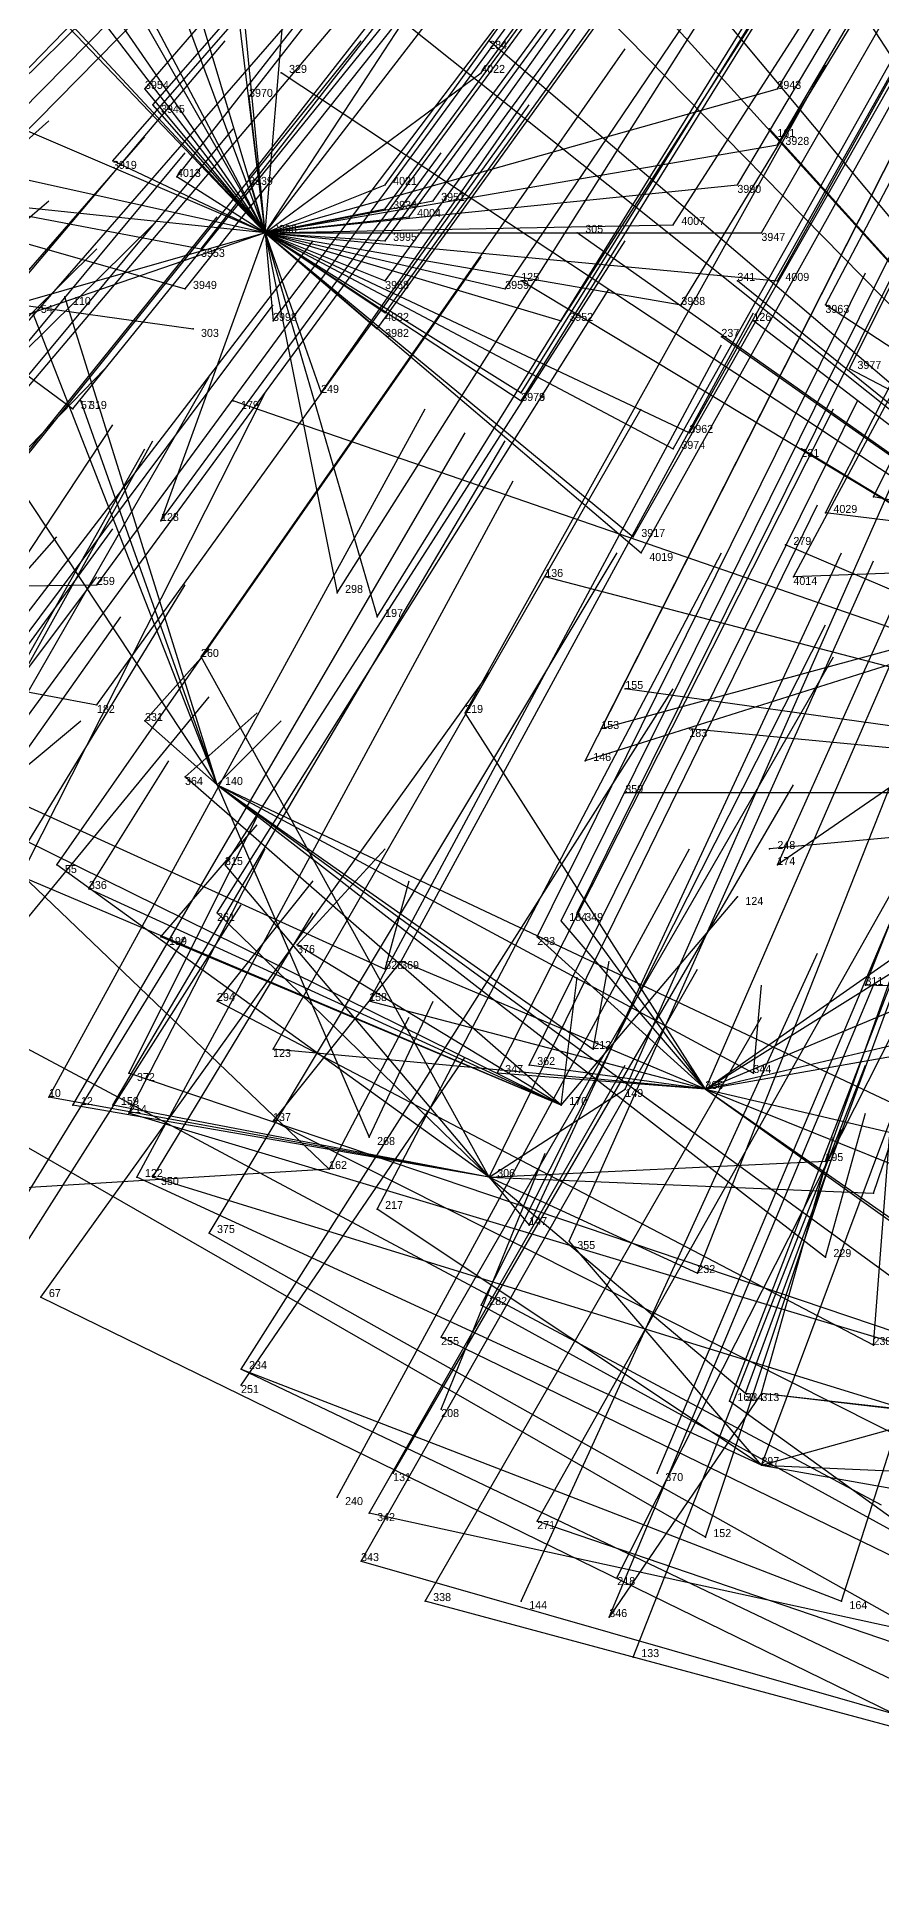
# Model space of a CAD drawing. Extents: x -0.5 to 0.59, y -0.5 to 0.58.
# Drawn here: x -0.2515 to -0.146, y -0.492 to -0.2615 of the extents above; entities that cross this region are included whole.
import ezdxf

# ---------------------------------------------------------------- set-up
doc = ezdxf.new("R2010")
doc.units = 0
for name, color, linetype in [('Clients', 3, 'CONTINUOUS'), ('Facilities', 3, 'CONTINUOUS'), ('Facilities_lines', 3, 'CONTINUOUS'), ('Normals', 1, 'CONTINUOUS'), ('Source_points', 5, 'CONTINUOUS'), ('Text', 3, 'CONTINUOUS')]:
    doc.layers.add(name, color=color, linetype=linetype)

msp = doc.modelspace()

# ---------------------------------------------------------------- linework, layer by layer
at = {"layer": 'Clients', "color": 5}
for p in [(-0.195, -0.262, -1.25), (-0.221, -0.266, -1.25), (-0.196, -0.266, -0.826), (-0.238, -0.268, -0.896), (-0.225, -0.269, -0.877), (-0.159, -0.268, -0.779), (-0.237, -0.27, -0.898), (-0.16, -0.273, -1.25), (-0.159, -0.275, -0.793), (-0.242, -0.277, -0.92), (-0.234, -0.279, -0.91), (-0.225, -0.279, -0.896), (-0.208, -0.28, -0.871), (-0.164, -0.28, -0.812), (-0.208, -0.283, -0.877), (-0.202, -0.282, -0.867), (-0.205, -0.284, -0.875), (-0.172, -0.285, -0.832), (-0.231, -0.288, -0.924), (-0.208, -0.287, -0.885), (-0.184, -0.286, -1.25), (-0.161, -0.286, -0.821), (-0.208, -0.292, -0.898), (-0.191, -0.292, -1.25), (-0.164, -0.292, -1.25), (-0.159, -0.292, -0.83), (-0.248, -0.294, -1.25), (-0.233, -0.293, -0.935), (-0.193, -0.293, -0.876), (-0.171, -0.295, -0.853), (-0.153, -0.295, -0.832), (-0.222, -0.297, -0.927), (-0.208, -0.296, -0.906), (-0.186, -0.297, -0.876), (-0.162, -0.297, -1.25), (-0.232, -0.298, -1.25), (-0.209, -0.298, -0.91), (-0.166, -0.299, -1.25), (-0.15, -0.303, -0.845), (-0.216, -0.306, -0.936), (-0.191, -0.306, -0.903), (-0.247, -0.308, -0.987), (-0.246, -0.307, -1.25), (-0.227, -0.307, -1.25), (-0.191, -0.307, -0.903), (-0.17, -0.311, -0.885), (-0.172, -0.313, -0.892), (-0.156, -0.313, -1.25), (-0.147, -0.319, -0.879), (-0.236, -0.322, -0.998), (-0.153, -0.321, -0.888), (-0.177, -0.324, -0.922), (-0.158, -0.325, -1.25), (-0.176, -0.326, -0.926), (-0.188, -0.329, -1.25), (-0.157, -0.329, -0.912), (-0.244, -0.33, -1.027), (-0.214, -0.331, -0.984), (-0.209, -0.334, -0.984), (-0.231, -0.339, -1.025), (-0.178, -0.343, -1.25), (-0.244, -0.345, -1.058), (-0.238, -0.347, -1.25), (-0.198, -0.346, -0.996), (-0.181, -0.348, -0.981), (-0.17, -0.348, -1.25), (-0.183, -0.352, -0.991), (-0.233, -0.354, -1.25), (-0.178, -0.356, -1.25), (-0.16, -0.363, -1.25), (-0.249, -0.365, -1.105), (-0.228, -0.365, -1.075), (-0.159, -0.365, -0.995), (-0.245, -0.368, -1.25), (-0.229, -0.371, -1.091), (-0.184, -0.371, -1.036), (-0.164, -0.369, -1.25), (-0.186, -0.372, -1.039), (-0.236, -0.374, -1.25), (-0.219, -0.375, -1.25), (-0.189, -0.374, -1.048), (-0.208, -0.378, -1.25), (-0.206, -0.377, -1.075), (-0.148, -0.38, -1.019), (-0.229, -0.382, -1.25), (-0.21, -0.382, -1.09), (-0.222, -0.388, -1.119), (-0.182, -0.388, -1.25), (-0.24, -0.391, -1.25), (-0.194, -0.391, -1.09), (-0.19, -0.39, -1.084), (-0.162, -0.391, -1.25), (-0.25, -0.394, -1.166), (-0.178, -0.393, -1.079), (-0.247, -0.395, -1.163), (-0.242, -0.395, -1.157), (-0.24, -0.396, -1.25), (-0.222, -0.397, -1.25), (-0.21, -0.399, -1.25), (-0.153, -0.402, -1.076), (-0.239, -0.404, -1.173), (-0.237, -0.404, -1.25), (-0.147, -0.406, -1.078), (-0.209, -0.408, -1.145), (-0.19, -0.41, -1.13), (-0.185, -0.412, -1.13), (-0.153, -0.414, -1.25), (-0.169, -0.416, -1.123), (-0.196, -0.42, -1.159), (-0.201, -0.424, -1.174), (-0.163, -0.431, -1.153), (-0.165, -0.432, -1.156), (-0.21, -0.446, -1.25), (-0.189, -0.447, -1.214), (-0.203, -0.457, -1.25), (-0.151, -0.457, -1.204), (-0.18, -0.459, -1.232)]:
    msp.add_point(p, dxfattribs=at)
at = {"layer": 'Facilities', "color": 3}
for p in [(-0.223, -0.286, -0.905), (-0.229, -0.355, -1.25), (-0.168, -0.393, -1.068), (-0.186, -0.395, -1.25), (-0.215, -0.403, -1.25), (-0.195, -0.404, -1.121), (-0.23, -0.411, -1.177), (-0.251, -0.419, -1.22), (-0.147, -0.425, -1.25), (-0.226, -0.428, -1.209), (-0.226, -0.43, -1.25), (-0.161, -0.431, -1.25), (-0.201, -0.433, -1.25), (-0.161, -0.44, -1.171), (-0.207, -0.441, -1.218), (-0.174, -0.441, -1.186), (-0.214, -0.444, -1.233), (-0.168, -0.449, -1.25), (-0.211, -0.452, -1.247), (-0.179, -0.454, -1.222), (-0.191, -0.457, -1.239), (-0.177, -0.464, -1.25)]:
    msp.add_point(p, dxfattribs=at)
at = {"layer": 'Facilities_lines', "color": 3}
for p, q in [((-0.223, -0.286, -0.905), (-0.229, -0.223, -0.799)), ((-0.223, -0.286, -0.905), (-0.23, -0.228, -0.811)), ((-0.085, -0.356, -1.25), (-0.2, -0.229, -1.25)), ((-0.085, -0.356, -1.25), (-0.185, -0.236, -1.25)), ((-0.223, -0.286, -0.905), (-0.237, -0.239, -0.841)), ((-0.223, -0.286, -0.905), (-0.265, -0.242, -0.896)), ((-0.223, -0.286, -0.905), (-0.254, -0.241, -0.875)), ((-0.223, -0.286, -0.905), (-0.24, -0.24, -0.848)), ((-0.223, -0.286, -0.905), (-0.24, -0.24, -0.848)), ((-0.085, -0.356, -1.25), (-0.197, -0.242, -1.25)), ((-0.085, -0.356, -1.25), (-0.159, -0.242, -1.25)), ((-0.223, -0.286, -0.905), (-0.262, -0.244, -0.895)), ((-0.223, -0.286, -0.905), (-0.247, -0.244, -0.867)), ((-0.223, -0.286, -0.905), (-0.242, -0.25, -0.87)), ((-0.223, -0.286, -0.905), (-0.22, -0.25, -0.833)), ((-0.223, -0.286, -0.905), (-0.249, -0.252, -0.885)), ((-0.085, -0.356, -1.25), (-0.214, -0.253, -1.25)), ((-0.223, -0.286, -0.905), (-0.206, -0.26, -0.829)), ((-0.085, -0.356, -1.25), (-0.195, -0.262, -1.25)), ((-0.223, -0.286, -0.905), (-0.196, -0.266, -0.826)), ((-0.085, -0.356, -1.25), (-0.221, -0.266, -1.25)), ((-0.223, -0.286, -0.905), (-0.238, -0.268, -0.896)), ((-0.223, -0.286, -0.905), (-0.225, -0.269, -0.877)), ((-0.223, -0.286, -0.905), (-0.159, -0.268, -0.779)), ((-0.223, -0.286, -0.905), (-0.258, -0.271, -0.935)), ((-0.223, -0.286, -0.905), (-0.237, -0.27, -0.898)), ((-0.085, -0.356, -1.25), (-0.16, -0.273, -1.25)), ((-0.223, -0.286, -0.905), (-0.268, -0.276, -0.962)), ((-0.223, -0.286, -0.905), (-0.159, -0.275, -0.793)), ((-0.289, -0.277, -1), (-0.247, -0.308, -0.987)), ((-0.289, -0.277, -1), (-0.233, -0.293, -0.935)), ((-0.289, -0.277, -1), (-0.231, -0.288, -0.924)), ((-0.223, -0.286, -0.905), (-0.242, -0.277, -0.92)), ((-0.223, -0.286, -0.905), (-0.28, -0.28, -0.991)), ((-0.223, -0.286, -0.905), (-0.234, -0.279, -0.91)), ((-0.223, -0.286, -0.905), (-0.225, -0.279, -0.896)), ((-0.223, -0.286, -0.905), (-0.164, -0.28, -0.812)), ((-0.223, -0.286, -0.905), (-0.208, -0.28, -0.871)), ((-0.223, -0.286, -0.905), (-0.202, -0.282, -0.867)), ((-0.223, -0.286, -0.905), (-0.208, -0.283, -0.877)), ((-0.223, -0.286, -0.905), (-0.205, -0.284, -0.875)), ((-0.223, -0.286, -0.905), (-0.172, -0.285, -0.832)), ((-0.318, -0.286, -1.25), (-0.232, -0.298, -1.25)), ((-0.223, -0.286, -0.905), (-0.293, -0.306, -1.06)), ((-0.223, -0.286, -0.905), (-0.287, -0.308, -1.053)), ((-0.223, -0.286, -0.905), (-0.236, -0.322, -0.998)), ((-0.223, -0.286, -0.905), (-0.216, -0.306, -0.936)), ((-0.223, -0.286, -0.905), (-0.209, -0.334, -0.984)), ((-0.223, -0.286, -0.905), (-0.214, -0.331, -0.984)), ((-0.223, -0.286, -0.905), (-0.177, -0.324, -0.922)), ((-0.223, -0.286, -0.905), (-0.171, -0.295, -0.853)), ((-0.223, -0.286, -0.905), (-0.161, -0.286, -0.821)), ((-0.223, -0.286, -0.905), (-0.186, -0.297, -0.876)), ((-0.223, -0.286, -0.905), (-0.193, -0.293, -0.876)), ((-0.223, -0.286, -0.905), (-0.17, -0.311, -0.885)), ((-0.223, -0.286, -0.905), (-0.208, -0.292, -0.898)), ((-0.223, -0.286, -0.905), (-0.172, -0.313, -0.892)), ((-0.223, -0.286, -0.905), (-0.191, -0.307, -0.903)), ((-0.223, -0.286, -0.905), (-0.191, -0.306, -0.903)), ((-0.223, -0.286, -0.905), (-0.209, -0.298, -0.91)), ((-0.223, -0.286, -0.905), (-0.208, -0.287, -0.885)), ((-0.223, -0.286, -0.905), (-0.222, -0.297, -0.927)), ((-0.223, -0.286, -0.905), (-0.159, -0.292, -0.83)), ((-0.223, -0.286, -0.905), (-0.176, -0.326, -0.926)), ((-0.223, -0.286, -0.905), (-0.208, -0.296, -0.906)), ((-0.085, -0.356, -1.25), (-0.184, -0.286, -1.25)), ((-0.229, -0.355, -1.25), (-0.272, -0.29, -1.25)), ((-0.085, -0.356, -1.25), (-0.191, -0.292, -1.25)), ((-0.085, -0.356, -1.25), (-0.164, -0.292, -1.25)), ((-0.229, -0.355, -1.25), (-0.248, -0.294, -1.25)), ((-0.104, -0.327, -0.857), (-0.153, -0.295, -0.832)), ((-0.229, -0.355, -1.25), (-0.252, -0.296, -1.25)), ((-0.085, -0.356, -1.25), (-0.162, -0.297, -1.25)), ((-0.085, -0.356, -1.25), (-0.166, -0.299, -1.25)), ((-0.104, -0.327, -0.857), (-0.15, -0.303, -0.845)), ((-0.229, -0.355, -1.25), (-0.246, -0.307, -1.25)), ((-0.085, -0.356, -1.25), (-0.227, -0.307, -1.25)), ((-0.085, -0.356, -1.25), (-0.156, -0.313, -1.25)), ((-0.104, -0.327, -0.857), (-0.147, -0.319, -0.879)), ((-0.104, -0.327, -0.857), (-0.153, -0.321, -0.888)), ((-0.329, -0.323, -1.25), (-0.208, -0.378, -1.25)), ((-0.085, -0.356, -1.25), (-0.158, -0.325, -1.25)), ((-0.104, -0.327, -0.857), (-0.183, -0.352, -0.991)), ((-0.104, -0.327, -0.857), (-0.181, -0.348, -0.981)), ((-0.104, -0.327, -0.857), (-0.159, -0.365, -0.995)), ((-0.104, -0.327, -0.857), (-0.157, -0.329, -0.912)), ((-0.085, -0.356, -1.25), (-0.188, -0.329, -1.25)), ((-0.318, -0.331, -1.147), (-0.244, -0.33, -1.027)), ((-0.318, -0.331, -1.147), (-0.244, -0.345, -1.058)), ((-0.215, -0.403, -1.25), (-0.286, -0.335, -1.25)), ((-0.195, -0.404, -1.121), (-0.231, -0.339, -1.025)), ((-0.085, -0.356, -1.25), (-0.178, -0.343, -1.25)), ((-0.229, -0.355, -1.25), (-0.238, -0.347, -1.25)), ((-0.168, -0.393, -1.068), (-0.198, -0.346, -0.996)), ((-0.085, -0.356, -1.25), (-0.17, -0.348, -1.25)), ((-0.168, -0.393, -1.068), (-0.108, -0.351, -0.919)), ((-0.186, -0.395, -1.25), (-0.233, -0.354, -1.25)), ((-0.186, -0.395, -1.25), (-0.263, -0.357, -1.25)), ((-0.229, -0.355, -1.25), (-0.144, -0.417, -1.25)), ((-0.229, -0.355, -1.25), (-0.182, -0.388, -1.25)), ((-0.229, -0.355, -1.25), (-0.153, -0.414, -1.25)), ((-0.229, -0.355, -1.25), (-0.21, -0.399, -1.25)), ((-0.229, -0.355, -1.25), (-0.162, -0.391, -1.25)), ((-0.229, -0.355, -1.25), (-0.106, -0.413, -1.25)), ((-0.085, -0.356, -1.25), (-0.178, -0.356, -1.25)), ((-0.085, -0.356, -1.25), (-0.16, -0.363, -1.25)), ((-0.168, -0.393, -1.068), (-0.112, -0.358, -0.938)), ((-0.186, -0.395, -1.25), (-0.264, -0.362, -1.25)), ((-0.195, -0.404, -1.121), (-0.249, -0.365, -1.105)), ((-0.195, -0.404, -1.121), (-0.228, -0.365, -1.075)), ((-0.186, -0.395, -1.25), (-0.245, -0.368, -1.25)), ((-0.168, -0.393, -1.068), (-0.106, -0.367, -0.955)), ((-0.195, -0.404, -1.121), (-0.229, -0.371, -1.091)), ((-0.186, -0.395, -1.25), (-0.164, -0.369, -1.25)), ((-0.168, -0.393, -1.068), (-0.184, -0.371, -1.036)), ((-0.168, -0.393, -1.068), (-0.186, -0.372, -1.039)), ((-0.186, -0.395, -1.25), (-0.236, -0.374, -1.25)), ((-0.186, -0.395, -1.25), (-0.219, -0.375, -1.25)), ((-0.168, -0.393, -1.068), (-0.189, -0.374, -1.048)), ((-0.168, -0.449, -1.25), (-0.295, -0.376, -1.25)), ((-0.168, -0.393, -1.068), (-0.206, -0.377, -1.075)), ((-0.09, -0.382, -0.98), (-0.148, -0.38, -1.019)), ((-0.147, -0.425, -1.25), (-0.229, -0.382, -1.25)), ((-0.168, -0.393, -1.068), (-0.21, -0.382, -1.09)), ((-0.168, -0.393, -1.068), (-0.121, -0.382, -1.001)), ((-0.146, -0.445, -1.25), (-0.262, -0.383, -1.25)), ((-0.168, -0.393, -1.068), (-0.111, -0.383, -0.996)), ((-0.168, -0.393, -1.068), (-0.222, -0.388, -1.119)), ((-0.107, -0.436, -1.25), (-0.24, -0.391, -1.25)), ((-0.168, -0.393, -1.068), (-0.194, -0.391, -1.09)), ((-0.168, -0.393, -1.068), (-0.19, -0.39, -1.084)), ((-0.195, -0.404, -1.121), (-0.25, -0.394, -1.166)), ((-0.195, -0.404, -1.121), (-0.178, -0.393, -1.079)), ((-0.168, -0.393, -1.068), (-0.121, -0.404, -1.055)), ((-0.168, -0.393, -1.068), (-0.116, -0.414, -1.074)), ((-0.168, -0.393, -1.068), (-0.125, -0.423, -1.102)), ((-0.168, -0.393, -1.068), (-0.133, -0.418, -1.096)), ((-0.195, -0.404, -1.121), (-0.247, -0.395, -1.163)), ((-0.195, -0.404, -1.121), (-0.242, -0.395, -1.157)), ((-0.107, -0.436, -1.25), (-0.24, -0.396, -1.25)), ((-0.107, -0.455, -1.25), (-0.222, -0.397, -1.25)), ((-0.215, -0.403, -1.25), (-0.28, -0.407, -1.235)), ((-0.195, -0.404, -1.121), (-0.153, -0.402, -1.076)), ((-0.161, -0.44, -1.171), (-0.239, -0.404, -1.173)), ((-0.114, -0.442, -1.25), (-0.237, -0.404, -1.25)), ((-0.195, -0.404, -1.121), (-0.169, -0.416, -1.123)), ((-0.195, -0.404, -1.121), (-0.19, -0.41, -1.13)), ((-0.195, -0.404, -1.121), (-0.163, -0.431, -1.153)), ((-0.195, -0.404, -1.121), (-0.147, -0.406, -1.078)), ((-0.161, -0.44, -1.171), (-0.209, -0.408, -1.145)), ((-0.23, -0.411, -1.177), (-0.132, -0.466, -1.21)), ((-0.161, -0.44, -1.171), (-0.185, -0.412, -1.13)), ((-0.251, -0.419, -1.22), (-0.118, -0.484, -1.25)), ((-0.136, -0.453, -1.182), (-0.196, -0.42, -1.159)), ((-0.129, -0.459, -1.193), (-0.201, -0.424, -1.174)), ((-0.226, -0.428, -1.209), (-0.151, -0.457, -1.204)), ((-0.226, -0.428, -1.209), (-0.117, -0.48, -1.235)), ((-0.161, -0.431, -1.25), (-0.18, -0.459, -1.232)), ((-0.161, -0.431, -1.25), (0.005, -0.45, -1.25)), ((-0.161, -0.431, -1.25), (0.009, -0.451, -1.25)), ((-0.111, -0.471, -1.211), (-0.165, -0.432, -1.156)), ((-0.161, -0.44, -1.171), (-0.143, -0.435, -1.145)), ((-0.161, -0.44, -1.171), (-0.117, -0.442, -1.144)), ((-0.161, -0.44, -1.171), (-0.116, -0.448, -1.157)), ((-0.068, -0.477, -1.25), (-0.21, -0.446, -1.25)), ((-0.113, -0.473, -1.25), (-0.189, -0.447, -1.214)), ((-0.211, -0.452, -1.247), (-0.082, -0.489, -1.239)), ((-0.073, -0.492, -1.244), (-0.203, -0.457, -1.25))]:
    msp.add_line(p, q, dxfattribs=at)
at = {"layer": 'Normals', "color": 1}
for p, q in [((-0.159, -0.268, -0.779), (-0.111, -0.189, -0.816)), ((-0.196, -0.266, -0.826), (-0.141, -0.191, -0.863)), ((-0.159, -0.275, -0.793), (-0.112, -0.195, -0.831)), ((-0.238, -0.268, -0.896), (-0.177, -0.197, -0.933)), ((-0.225, -0.269, -0.877), (-0.168, -0.196, -0.915)), ((-0.237, -0.27, -0.898), (-0.176, -0.2, -0.935)), ((-0.164, -0.28, -0.812), (-0.117, -0.201, -0.851)), ((-0.258, -0.271, -0.935), (-0.193, -0.204, -0.971)), ((-0.208, -0.28, -0.871), (-0.154, -0.205, -0.91)), ((-0.242, -0.277, -0.92), (-0.181, -0.207, -0.957)), ((-0.234, -0.279, -0.91), (-0.177, -0.206, -0.947)), ((-0.225, -0.279, -0.896), (-0.168, -0.206, -0.934)), ((-0.202, -0.282, -0.867), (-0.148, -0.206, -0.905)), ((-0.172, -0.285, -0.832), (-0.122, -0.207, -0.869)), ((-0.161, -0.286, -0.821), (-0.115, -0.206, -0.859)), ((-0.208, -0.283, -0.877), (-0.153, -0.208, -0.915)), ((-0.205, -0.284, -0.875), (-0.15, -0.209, -0.913)), ((-0.223, -0.286, -0.905), (-0.166, -0.212, -0.942)), ((-0.208, -0.287, -0.885), (-0.153, -0.212, -0.923)), ((-0.159, -0.292, -0.83), (-0.114, -0.211, -0.868)), ((-0.153, -0.295, -0.832), (-0.11, -0.213, -0.87)), ((-0.231, -0.288, -0.924), (-0.174, -0.215, -0.961)), ((-0.193, -0.293, -0.876), (-0.141, -0.216, -0.914)), ((-0.171, -0.295, -0.853), (-0.123, -0.216, -0.89)), ((-0.208, -0.292, -0.898), (-0.154, -0.218, -0.936)), ((-0.233, -0.293, -0.935), (-0.175, -0.22, -0.971)), ((-0.208, -0.296, -0.906), (-0.154, -0.221, -0.944)), ((-0.186, -0.297, -0.876), (-0.136, -0.219, -0.913)), ((-0.15, -0.303, -0.845), (-0.109, -0.22, -0.882)), ((-0.222, -0.297, -0.927), (-0.166, -0.223, -0.964)), ((-0.209, -0.298, -0.91), (-0.155, -0.223, -0.948)), ((-0.191, -0.306, -0.903), (-0.142, -0.227, -0.94)), ((-0.191, -0.307, -0.903), (-0.142, -0.228, -0.94)), ((-0.216, -0.306, -0.936), (-0.163, -0.23, -0.974)), ((-0.17, -0.311, -0.885), (-0.124, -0.229, -0.92)), ((-0.172, -0.313, -0.892), (-0.126, -0.231, -0.927)), ((-0.247, -0.308, -0.987), (-0.188, -0.235, -1.023)), ((-0.147, -0.319, -0.879), (-0.106, -0.236, -0.916)), ((-0.153, -0.321, -0.888), (-0.111, -0.238, -0.925)), ((-0.293, -0.306, -1.06), (-0.227, -0.241, -1.097)), ((-0.287, -0.308, -1.053), (-0.222, -0.242, -1.09)), ((-0.177, -0.324, -0.922), (-0.131, -0.243, -0.959)), ((-0.176, -0.326, -0.926), (-0.131, -0.245, -0.963)), ((-0.236, -0.322, -0.998), (-0.181, -0.247, -1.034)), ((-0.157, -0.329, -0.912), (-0.113, -0.247, -0.948)), ((-0.299, -0.317, -1.089), (-0.234, -0.251, -1.127)), ((-0.214, -0.331, -0.984), (-0.164, -0.252, -1.02)), ((-0.277, -0.325, -1.067), (-0.216, -0.255, -1.105)), ((-0.244, -0.33, -1.027), (-0.189, -0.255, -1.063)), ((-0.209, -0.334, -0.984), (-0.16, -0.255, -1.02)), ((-0.271, -0.327, -1.06), (-0.211, -0.256, -1.099)), ((-0.288, -0.333, -1.1), (-0.228, -0.262, -1.138)), ((-0.269, -0.334, -1.073), (-0.211, -0.262, -1.111)), ((-0.195, -0.262, -1.25), (-0.195, -0.262, -1.15)), ((-0.231, -0.339, -1.025), (-0.178, -0.263, -1.062)), ((-0.198, -0.346, -0.996), (-0.153, -0.265, -1.034)), ((-0.181, -0.348, -0.981), (-0.139, -0.265, -1.018)), ((-0.221, -0.266, -1.25), (-0.221, -0.266, -1.15)), ((-0.183, -0.352, -0.991), (-0.141, -0.269, -1.029)), ((-0.244, -0.345, -1.058), (-0.19, -0.27, -1.096)), ((-0.324, -0.338, -1.17), (-0.25, -0.272, -1.187)), ((-0.299, -0.344, -1.139), (-0.238, -0.274, -1.176)), ((-0.286, -0.344, -1.118), (-0.227, -0.273, -1.156)), ((-0.16, -0.273, -1.25), (-0.16, -0.273, -1.15)), ((-0.292, -0.347, -1.135), (-0.233, -0.276, -1.172)), ((-0.256, -0.351, -1.085), (-0.201, -0.276, -1.123)), ((-0.159, -0.365, -0.995), (-0.121, -0.28, -1.032)), ((-0.325, -0.346, -1.186), (-0.25, -0.282, -1.2)), ((-0.306, -0.353, -1.169), (-0.237, -0.285, -1.192)), ((-0.287, -0.356, -1.144), (-0.229, -0.284, -1.181)), ((-0.315, -0.358, -1.192), (-0.244, -0.288, -1.199)), ((-0.273, -0.36, -1.13), (-0.217, -0.287, -1.168)), ((-0.228, -0.365, -1.075), (-0.178, -0.287, -1.113)), ((-0.184, -0.286, -1.25), (-0.184, -0.286, -1.15)), ((-0.184, -0.371, -1.036), (-0.143, -0.288, -1.074)), ((-0.249, -0.365, -1.105), (-0.196, -0.289, -1.142)), ((-0.186, -0.372, -1.039), (-0.145, -0.289, -1.076)), ((-0.191, -0.292, -1.25), (-0.191, -0.292, -1.15)), ((-0.189, -0.374, -1.048), (-0.148, -0.291, -1.086)), ((-0.164, -0.292, -1.25), (-0.164, -0.292, -1.15)), ((-0.281, -0.374, -1.168), (-0.222, -0.295, -1.189)), ((-0.248, -0.294, -1.25), (-0.248, -0.294, -1.15)), ((-0.229, -0.371, -1.091), (-0.18, -0.293, -1.129)), ((-0.148, -0.38, -1.019), (-0.114, -0.294, -1.056)), ((-0.206, -0.377, -1.075), (-0.162, -0.296, -1.112)), ((-0.162, -0.297, -1.25), (-0.162, -0.297, -1.15)), ((-0.232, -0.298, -1.25), (-0.232, -0.298, -1.15)), ((-0.166, -0.299, -1.25), (-0.166, -0.299, -1.15)), ((-0.21, -0.382, -1.09), (-0.166, -0.3, -1.127)), ((-0.312, -0.374, -1.218), (-0.243, -0.303, -1.207)), ((-0.28, -0.391, -1.202), (-0.23, -0.304, -1.198)), ((-0.268, -0.395, -1.193), (-0.223, -0.306, -1.195)), ((-0.25, -0.394, -1.166), (-0.203, -0.308, -1.185)), ((-0.246, -0.307, -1.25), (-0.246, -0.307, -1.15)), ((-0.227, -0.307, -1.25), (-0.227, -0.307, -1.15)), ((-0.222, -0.388, -1.119), (-0.176, -0.308, -1.156)), ((-0.194, -0.391, -1.09), (-0.152, -0.308, -1.128)), ((-0.19, -0.39, -1.084), (-0.149, -0.307, -1.122)), ((-0.168, -0.393, -1.068), (-0.131, -0.308, -1.106)), ((-0.295, -0.39, -1.223), (-0.242, -0.31, -1.194)), ((-0.247, -0.395, -1.163), (-0.198, -0.311, -1.187)), ((-0.178, -0.393, -1.079), (-0.141, -0.309, -1.117)), ((-0.286, -0.398, -1.224), (-0.238, -0.313, -1.202)), ((-0.285, -0.398, -1.223), (-0.237, -0.312, -1.201)), ((-0.242, -0.395, -1.157), (-0.193, -0.312, -1.184)), ((-0.156, -0.313, -1.25), (-0.156, -0.313, -1.15)), ((-0.153, -0.402, -1.076), (-0.122, -0.315, -1.113)), ((-0.239, -0.404, -1.173), (-0.192, -0.317, -1.187)), ((-0.147, -0.406, -1.078), (-0.117, -0.318, -1.115)), ((-0.195, -0.404, -1.121), (-0.154, -0.32, -1.158)), ((-0.296, -0.397, -1.238), (-0.242, -0.323, -1.197)), ((-0.295, -0.376, -1.25), (-0.249, -0.324, -1.178)), ((-0.158, -0.325, -1.25), (-0.158, -0.325, -1.15)), ((-0.23, -0.411, -1.177), (-0.179, -0.326, -1.191)), ((-0.209, -0.408, -1.145), (-0.166, -0.326, -1.183)), ((-0.19, -0.41, -1.13), (-0.151, -0.326, -1.167)), ((-0.185, -0.412, -1.13), (-0.147, -0.327, -1.167)), ((-0.296, -0.398, -1.241), (-0.244, -0.329, -1.193)), ((-0.188, -0.329, -1.25), (-0.188, -0.329, -1.15)), ((-0.28, -0.407, -1.235), (-0.233, -0.33, -1.192)), ((-0.169, -0.416, -1.123), (-0.135, -0.33, -1.16)), ((-0.275, -0.382, -1.25), (-0.241, -0.334, -1.169)), ((-0.196, -0.42, -1.159), (-0.153, -0.335, -1.188)), ((-0.238, -0.347, -1.25), (-0.23, -0.338, -1.151)), ((-0.251, -0.419, -1.22), (-0.195, -0.341, -1.192)), ((-0.201, -0.424, -1.174), (-0.152, -0.339, -1.192)), ((-0.226, -0.428, -1.209), (-0.172, -0.343, -1.205)), ((-0.178, -0.343, -1.25), (-0.178, -0.343, -1.15)), ((-0.262, -0.383, -1.25), (-0.23, -0.344, -1.163)), ((-0.165, -0.432, -1.156), (-0.131, -0.344, -1.191)), ((-0.163, -0.431, -1.153), (-0.131, -0.344, -1.19)), ((-0.264, -0.362, -1.25), (-0.246, -0.347, -1.153)), ((-0.233, -0.354, -1.25), (-0.224, -0.346, -1.151)), ((-0.229, -0.355, -1.25), (-0.221, -0.347, -1.151)), ((-0.17, -0.348, -1.25), (-0.17, -0.348, -1.15)), ((-0.161, -0.44, -1.171), (-0.127, -0.349, -1.195)), ((-0.245, -0.368, -1.25), (-0.235, -0.352, -1.152)), ((-0.174, -0.441, -1.186), (-0.136, -0.351, -1.205)), ((-0.207, -0.441, -1.218), (-0.157, -0.355, -1.211)), ((-0.178, -0.356, -1.25), (-0.178, -0.356, -1.15)), ((-0.24, -0.391, -1.25), (-0.224, -0.359, -1.157)), ((-0.236, -0.374, -1.25), (-0.224, -0.36, -1.152)), ((-0.189, -0.447, -1.214), (-0.14, -0.36, -1.213)), ((-0.24, -0.396, -1.25), (-0.223, -0.363, -1.157)), ((-0.219, -0.375, -1.25), (-0.208, -0.363, -1.151)), ((-0.214, -0.444, -1.233), (-0.17, -0.363, -1.195)), ((-0.16, -0.363, -1.25), (-0.16, -0.363, -1.15)), ((-0.151, -0.457, -1.204), (-0.121, -0.363, -1.22)), ((-0.179, -0.454, -1.222), (-0.134, -0.365, -1.217)), ((-0.229, -0.382, -1.25), (-0.217, -0.367, -1.152)), ((-0.208, -0.378, -1.25), (-0.205, -0.367, -1.151)), ((-0.261, -0.425, -1.246), (-0.226, -0.37, -1.17)), ((-0.237, -0.404, -1.25), (-0.217, -0.371, -1.158)), ((-0.164, -0.369, -1.25), (-0.164, -0.369, -1.15)), ((-0.26, -0.418, -1.25), (-0.233, -0.374, -1.164)), ((-0.222, -0.397, -1.25), (-0.206, -0.377, -1.153)), ((-0.211, -0.452, -1.247), (-0.169, -0.378, -1.195)), ((-0.191, -0.457, -1.239), (-0.154, -0.376, -1.193)), ((-0.182, -0.388, -1.25), (-0.18, -0.377, -1.151)), ((-0.186, -0.395, -1.25), (-0.184, -0.379, -1.151)), ((-0.18, -0.459, -1.232), (-0.147, -0.38, -1.18)), ((-0.162, -0.391, -1.25), (-0.161, -0.38, -1.151)), ((-0.21, -0.399, -1.25), (-0.202, -0.382, -1.152)), ((-0.215, -0.403, -1.25), (-0.205, -0.384, -1.152)), ((-0.203, -0.457, -1.25), (-0.161, -0.384, -1.196)), ((-0.226, -0.43, -1.25), (-0.198, -0.389, -1.163)), ((-0.21, -0.446, -1.25), (-0.178, -0.39, -1.174)), ((-0.177, -0.464, -1.25), (-0.148, -0.39, -1.188)), ((-0.153, -0.414, -1.25), (-0.148, -0.396, -1.152)), ((-0.168, -0.449, -1.25), (-0.151, -0.398, -1.166)), ((-0.201, -0.433, -1.25), (-0.188, -0.401, -1.156)), ((-0.161, -0.431, -1.25), (-0.152, -0.399, -1.156)), ((-0.147, -0.425, -1.25), (-0.145, -0.399, -1.153))]:
    msp.add_line(p, q, dxfattribs=at)
at = {"layer": 'Source_points', "color": 5}
for p in [(-0.195, -0.262, -1.25), (-0.221, -0.266, -1.25), (-0.196, -0.266, -0.826), (-0.238, -0.268, -0.896), (-0.225, -0.269, -0.877), (-0.159, -0.268, -0.779), (-0.237, -0.27, -0.898), (-0.16, -0.273, -1.25), (-0.159, -0.275, -0.793), (-0.242, -0.277, -0.92), (-0.234, -0.279, -0.91), (-0.225, -0.279, -0.896), (-0.208, -0.28, -0.871), (-0.164, -0.28, -0.812), (-0.208, -0.283, -0.877), (-0.202, -0.282, -0.867), (-0.205, -0.284, -0.875), (-0.172, -0.285, -0.832), (-0.231, -0.288, -0.924), (-0.223, -0.286, -0.905), (-0.208, -0.287, -0.885), (-0.184, -0.286, -1.25), (-0.161, -0.286, -0.821), (-0.208, -0.292, -0.898), (-0.191, -0.292, -1.25), (-0.164, -0.292, -1.25), (-0.159, -0.292, -0.83), (-0.248, -0.294, -1.25), (-0.233, -0.293, -0.935), (-0.193, -0.293, -0.876), (-0.171, -0.295, -0.853), (-0.153, -0.295, -0.832), (-0.222, -0.297, -0.927), (-0.208, -0.296, -0.906), (-0.186, -0.297, -0.876), (-0.162, -0.297, -1.25), (-0.232, -0.298, -1.25), (-0.209, -0.298, -0.91), (-0.166, -0.299, -1.25), (-0.15, -0.303, -0.845), (-0.216, -0.306, -0.936), (-0.191, -0.306, -0.903), (-0.247, -0.308, -0.987), (-0.246, -0.307, -1.25), (-0.227, -0.307, -1.25), (-0.191, -0.307, -0.903), (-0.17, -0.311, -0.885), (-0.172, -0.313, -0.892), (-0.156, -0.313, -1.25), (-0.147, -0.319, -0.879), (-0.236, -0.322, -0.998), (-0.153, -0.321, -0.888), (-0.177, -0.324, -0.922), (-0.158, -0.325, -1.25), (-0.176, -0.326, -0.926), (-0.188, -0.329, -1.25), (-0.157, -0.329, -0.912), (-0.244, -0.33, -1.027), (-0.214, -0.331, -0.984), (-0.209, -0.334, -0.984), (-0.231, -0.339, -1.025), (-0.178, -0.343, -1.25), (-0.244, -0.345, -1.058), (-0.238, -0.347, -1.25), (-0.198, -0.346, -0.996), (-0.181, -0.348, -0.981), (-0.17, -0.348, -1.25), (-0.183, -0.352, -0.991), (-0.233, -0.354, -1.25), (-0.229, -0.355, -1.25), (-0.178, -0.356, -1.25), (-0.16, -0.363, -1.25), (-0.249, -0.365, -1.105), (-0.228, -0.365, -1.075), (-0.159, -0.365, -0.995), (-0.245, -0.368, -1.25), (-0.229, -0.371, -1.091), (-0.184, -0.371, -1.036), (-0.164, -0.369, -1.25), (-0.186, -0.372, -1.039), (-0.236, -0.374, -1.25), (-0.219, -0.375, -1.25), (-0.189, -0.374, -1.048), (-0.208, -0.378, -1.25), (-0.206, -0.377, -1.075), (-0.148, -0.38, -1.019), (-0.229, -0.382, -1.25), (-0.21, -0.382, -1.09), (-0.222, -0.388, -1.119), (-0.182, -0.388, -1.25), (-0.24, -0.391, -1.25), (-0.194, -0.391, -1.09), (-0.19, -0.39, -1.084), (-0.162, -0.391, -1.25), (-0.25, -0.394, -1.166), (-0.178, -0.393, -1.079), (-0.168, -0.393, -1.068), (-0.247, -0.395, -1.163), (-0.242, -0.395, -1.157), (-0.24, -0.396, -1.25), (-0.186, -0.395, -1.25), (-0.222, -0.397, -1.25), (-0.21, -0.399, -1.25), (-0.215, -0.403, -1.25), (-0.153, -0.402, -1.076), (-0.239, -0.404, -1.173), (-0.237, -0.404, -1.25), (-0.195, -0.404, -1.121), (-0.147, -0.406, -1.078), (-0.209, -0.408, -1.145), (-0.19, -0.41, -1.13), (-0.23, -0.411, -1.177), (-0.185, -0.412, -1.13), (-0.153, -0.414, -1.25), (-0.169, -0.416, -1.123), (-0.251, -0.419, -1.22), (-0.196, -0.42, -1.159), (-0.201, -0.424, -1.174), (-0.147, -0.425, -1.25), (-0.226, -0.428, -1.209), (-0.226, -0.43, -1.25), (-0.163, -0.431, -1.153), (-0.161, -0.431, -1.25), (-0.201, -0.433, -1.25), (-0.165, -0.432, -1.156), (-0.161, -0.44, -1.171), (-0.207, -0.441, -1.218), (-0.174, -0.441, -1.186), (-0.214, -0.444, -1.233), (-0.21, -0.446, -1.25), (-0.189, -0.447, -1.214), (-0.168, -0.449, -1.25), (-0.211, -0.452, -1.247), (-0.179, -0.454, -1.222), (-0.203, -0.457, -1.25), (-0.191, -0.457, -1.239), (-0.151, -0.457, -1.204), (-0.18, -0.459, -1.232), (-0.177, -0.464, -1.25)]:
    msp.add_point(p, dxfattribs=at)

# ---------------------------------------------------------------- texts
at = {"layer": 'Text', "color": 3}
for s, p in [('284', (-0.195, -0.263, -1.25)), ('329', (-0.22, -0.266, -1.25)), ('4022', (-0.196, -0.266, -0.826)), ('3954', (-0.238, -0.268, -0.896)), ('3943', (-0.159, -0.268, -0.779)), ('3970', (-0.225, -0.269, -0.877)), ('3945', (-0.236, -0.271, -0.898)), ('161', (-0.159, -0.274, -1.25)), ('3928', (-0.158, -0.275, -0.793)), ('3919', (-0.242, -0.278, -0.92)), ('4013', (-0.234, -0.279, -0.91)), ('3939', (-0.225, -0.28, -0.896)), ('4021', (-0.207, -0.28, -0.871)), ('3951', (-0.201, -0.282, -0.867)), ('3990', (-0.164, -0.281, -0.812)), ('3934', (-0.207, -0.283, -0.877)), ('4004', (-0.204, -0.284, -0.875)), ('3996', (-0.222, -0.286, -0.905)), ('305', (-0.183, -0.286, -1.25)), ('4007', (-0.171, -0.285, -0.832)), ('3953', (-0.231, -0.289, -0.924)), ('3995', (-0.207, -0.287, -0.885)), ('3947', (-0.161, -0.287, -0.821)), ('3949', (-0.232, -0.293, -0.935)), ('3968', (-0.208, -0.293, -0.898)), ('3959', (-0.193, -0.293, -0.876)), ('125', (-0.191, -0.292, -1.25)), ('341', (-0.164, -0.292, -1.25)), ('4009', (-0.158, -0.292, -0.83)), ('54', (-0.251, -0.296, -1.25)), ('110', (-0.247, -0.295, -1.25)), ('3938', (-0.171, -0.295, -0.853)), ('3963', (-0.153, -0.296, -0.832)), ('3998', (-0.222, -0.297, -0.927)), ('4032', (-0.208, -0.297, -0.906)), ('3952', (-0.185, -0.297, -0.876)), ('126', (-0.162, -0.297, -1.25)), ('303', (-0.231, -0.299, -1.25)), ('3982', (-0.208, -0.299, -0.91)), ('237', (-0.166, -0.299, -1.25)), ('3977', (-0.149, -0.303, -0.845)), ('249', (-0.216, -0.306, -0.936)), ('3978', (-0.191, -0.307, -0.903)), ('3979', (-0.191, -0.307, -0.903)), ('57', (-0.246, -0.308, -0.987)), ('319', (-0.245, -0.308, -1.25)), ('179', (-0.226, -0.308, -1.25)), ('3962', (-0.17, -0.311, -0.885)), ('3974', (-0.171, -0.313, -0.892)), ('231', (-0.156, -0.314, -1.25)), ('4029', (-0.152, -0.321, -0.888)), ('128', (-0.236, -0.322, -0.998)), ('3917', (-0.176, -0.324, -0.922)), ('279', (-0.157, -0.325, -1.25)), ('4019', (-0.175, -0.327, -0.926)), ('259', (-0.244, -0.33, -1.027)), ('136', (-0.188, -0.329, -1.25)), ('4014', (-0.157, -0.33, -0.912)), ('298', (-0.213, -0.331, -0.984)), ('197', (-0.208, -0.334, -0.984)), ('260', (-0.231, -0.339, -1.025)), ('155', (-0.178, -0.343, -1.25)), ('182', (-0.244, -0.346, -1.058)), ('219', (-0.198, -0.346, -0.996)), ('331', (-0.238, -0.347, -1.25)), ('153', (-0.181, -0.348, -0.981)), ('183', (-0.17, -0.349, -1.25)), ('146', (-0.182, -0.352, -0.991)), ('364', (-0.233, -0.355, -1.25)), ('140', (-0.228, -0.355, -1.25)), ('359', (-0.178, -0.356, -1.25)), ('315', (-0.228, -0.365, -1.075)), ('248', (-0.159, -0.363, -1.25)), ('174', (-0.159, -0.365, -0.995)), ('55', (-0.248, -0.366, -1.105)), ('336', (-0.245, -0.368, -1.25)), ('261', (-0.229, -0.372, -1.091)), ('184', (-0.185, -0.372, -1.039)), ('349', (-0.183, -0.372, -1.036)), ('124', (-0.163, -0.37, -1.25)), ('199', (-0.235, -0.375, -1.25)), ('376', (-0.219, -0.376, -1.25)), ('233', (-0.189, -0.375, -1.048)), ('328', (-0.208, -0.378, -1.25)), ('369', (-0.206, -0.378, -1.075)), ('311', (-0.148, -0.38, -1.019)), ('294', (-0.229, -0.382, -1.25)), ('158', (-0.21, -0.382, -1.09)), ('212', (-0.182, -0.388, -1.25)), ('123', (-0.222, -0.389, -1.119)), ('362', (-0.189, -0.39, -1.084)), ('372', (-0.239, -0.392, -1.25)), ('347', (-0.193, -0.391, -1.09)), ('344', (-0.162, -0.391, -1.25)), ('10', (-0.25, -0.394, -1.166)), ('12', (-0.246, -0.395, -1.163)), ('159', (-0.241, -0.395, -1.157)), ('170', (-0.185, -0.395, -1.25)), ('149', (-0.178, -0.394, -1.079)), ('366', (-0.168, -0.393, -1.068)), ('214', (-0.24, -0.396, -1.25)), ('137', (-0.222, -0.397, -1.25)), ('268', (-0.209, -0.4, -1.25)), ('195', (-0.153, -0.402, -1.076)), ('122', (-0.238, -0.404, -1.173)), ('162', (-0.215, -0.403, -1.25)), ('306', (-0.194, -0.404, -1.121)), ('350', (-0.236, -0.405, -1.25)), ('217', (-0.208, -0.408, -1.145)), ('375', (-0.229, -0.411, -1.177)), ('147', (-0.19, -0.41, -1.13)), ('355', (-0.184, -0.413, -1.13)), ('229', (-0.152, -0.414, -1.25)), ('232', (-0.169, -0.416, -1.123)), ('67', (-0.25, -0.419, -1.22)), ('282', (-0.195, -0.42, -1.159)), ('255', (-0.201, -0.425, -1.174)), ('238', (-0.147, -0.425, -1.25)), ('234', (-0.225, -0.428, -1.209)), ('251', (-0.226, -0.431, -1.25)), ('160', (-0.164, -0.432, -1.156)), ('334', (-0.163, -0.432, -1.153)), ('313', (-0.161, -0.432, -1.25)), ('208', (-0.201, -0.434, -1.25)), ('297', (-0.161, -0.44, -1.171)), ('131', (-0.207, -0.442, -1.218)), ('370', (-0.173, -0.442, -1.186)), ('240', (-0.213, -0.445, -1.233)), ('342', (-0.209, -0.447, -1.25)), ('271', (-0.189, -0.448, -1.214)), ('152', (-0.167, -0.449, -1.25)), ('343', (-0.211, -0.452, -1.247)), ('218', (-0.179, -0.455, -1.222)), ('338', (-0.202, -0.457, -1.25)), ('144', (-0.19, -0.458, -1.239)), ('346', (-0.18, -0.459, -1.232)), ('164', (-0.15, -0.458, -1.204)), ('133', (-0.176, -0.464, -1.25))]:
    msp.add_text(s, height=0.001, dxfattribs=at).set_placement(p)

doc.saveas('drawing.dxf')
